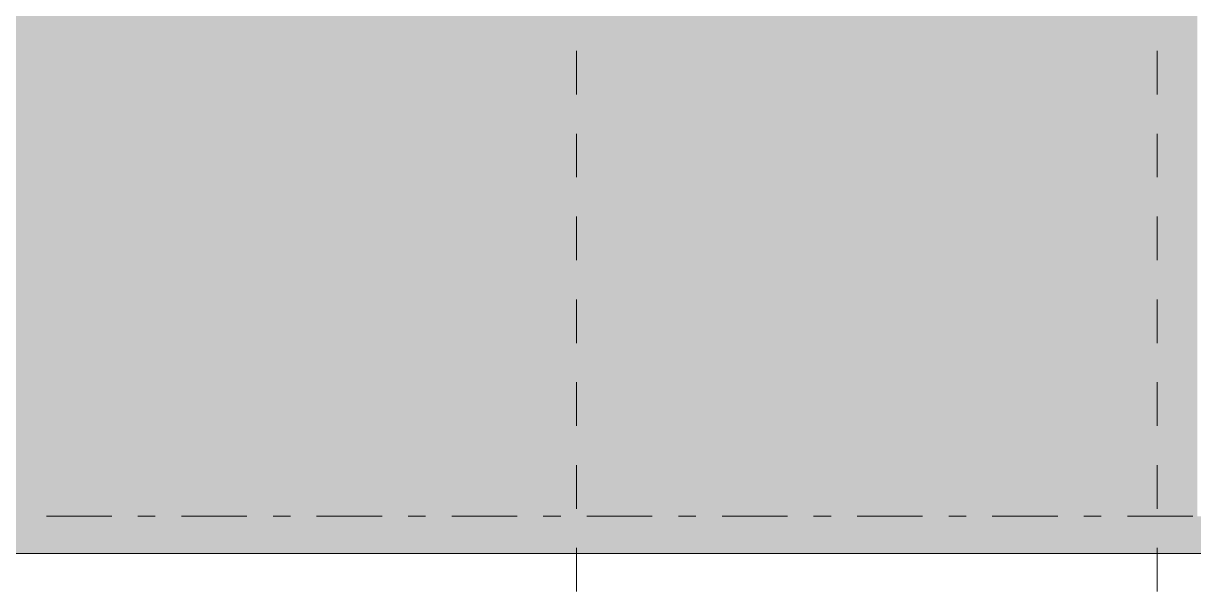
# Model space of a CAD drawing. Header units: millimetres. Extents: x 1499747 to 4230374, y -28481 to 441852.
# Drawn here: x 4137387 to 4146857, y 359120 to 363716 of the extents above; entities that cross this region are included whole.
import ezdxf

# ---------------------------------------------------------------- set-up
doc = ezdxf.new("R2010")
doc.units = ezdxf.units.MM
doc.header["$MEASUREMENT"] = 0
doc.layers.add('Чертеж и Рисунок', color=7, linetype='Continuous')

msp = doc.modelspace()

# ---------------------------------------------------------------- hatches: boundary and pattern name
at = {"layer": 'Чертеж и Рисунок', "linetype": 'Continuous', "lineweight": 0, "true_color": 0x7f7f7f}
for points in [[(4136912.74847, 363828.35626), (4136912.74847, 359728.35), (4137412.74924, 359728.35), (4137412.74924, 363828.35626)], [(4138475.25086, 363828.35626), (4137412.74924, 363828.35626), (4137412.74924, 363628.35595), (4141537.75554, 363628.35595), (4141537.75554, 363828.35626), (4140475.25392, 363828.35626), (4140450.25388, 363803.35622), (4140450.25388, 363828.35626), (4138500.2509, 363828.35626), (4138500.2509, 363803.35622)], [(4141537.75554, 363828.35626), (4141537.75554, 359728.35), (4142187.75653, 359728.35), (4142187.75653, 363828.35626)], [(4142187.75653, 363828.35626), (4142187.75653, 363628.35595), (4146237.76272, 363628.35595), (4146237.76272, 363828.35626)], [(4146237.76272, 363828.35626), (4146237.76272, 359728.35), (4146887.76371, 359728.35), (4146887.76371, 363828.35626)], [(4137412.74924, 363628.35595), (4137412.74924, 363428.35565), (4141537.75554, 363428.35565), (4141537.75554, 363628.35595)], [(4142187.75653, 363628.35595), (4142187.75653, 363428.35565), (4146237.76272, 363428.35565), (4146237.76272, 363628.35595)], [(4137412.74924, 363428.35565), (4137412.74924, 359728.35), (4141537.75554, 359728.35), (4141537.75554, 363428.35565)], [(4142187.75653, 359728.35), (4146237.76272, 359728.35), (4146237.76272, 363428.35565), (4142187.75653, 363428.35565)], [(4122812.72693, 359428.34954), (4157512.67995, 359428.34954), (4157512.67995, 359728.35), (4122812.72693, 359728.35)]]:
    msp.add_hatch(color=8, dxfattribs=at).paths.add_polyline_path(points)

# ---------------------------------------------------------------- linework, layer by layer
at = {"layer": 'Чертеж и Рисунок', "color": 8, "linetype": 'Continuous', "lineweight": 15}
for points in [[(4141862.75604, 363493.95575), (4141862.75604, 363141.15521)], [(4146562.76322, 363493.95575), (4146562.76322, 363141.15521)], [(4141862.75604, 362823.65472), (4141862.75604, 362470.85419)], [(4146562.76322, 362823.65472), (4146562.76322, 362470.85419)], [(4141862.75604, 362153.3537), (4141862.75604, 361800.65316)], [(4146562.76322, 362153.3537), (4146562.76322, 361800.65316)], [(4141862.75604, 361483.15268), (4141862.75604, 361130.35214)], [(4146562.76322, 361483.15268), (4146562.76322, 361130.35214)], [(4141862.75604, 360812.85165), (4141862.75604, 360460.05111)], [(4146562.76322, 360812.85165), (4146562.76322, 360460.05111)], [(4141862.75604, 360142.55063), (4141862.75604, 359789.75009)], [(4146562.76322, 360142.55063), (4146562.76322, 359789.75009)], [(4141862.75604, 359472.2496), (4141862.75604, 359119.54907)], [(4146562.76322, 359472.2496), (4146562.76322, 359119.54907)]]:
    msp.add_lwpolyline(points, dxfattribs=at)
at = {"layer": 'Чертеж и Рисунок', "color": 1, "linetype": 'Continuous', "lineweight": 0}
for points in [[(4137572.44948, 359728.35), (4138101.55029, 359728.35)], [(4138313.25061, 359728.35), (4138454.35083, 359728.35)], [(4138666.05115, 359728.35), (4139195.15196, 359728.35)], [(4139406.85228, 359728.35), (4139547.9525, 359728.35)], [(4139759.65282, 359728.35), (4140288.75363, 359728.35)], [(4140500.45395, 359728.35), (4140641.55417, 359728.35)], [(4140853.25449, 359728.35), (4141382.4553, 359728.35)], [(4141594.05563, 359728.35), (4141735.15584, 359728.35)], [(4141946.85616, 359728.35), (4142476.05697, 359728.35)], [(4142687.6573, 359728.35), (4142828.75751, 359728.35)], [(4143040.45784, 359728.35), (4143569.65864, 359728.35)], [(4143781.25897, 359728.35), (4143922.45918, 359728.35)], [(4144134.05951, 359728.35), (4144663.26031, 359728.35)], [(4144874.96064, 359728.35), (4145016.06085, 359728.35)], [(4145227.66118, 359728.35), (4145756.86199, 359728.35)], [(4145968.56231, 359728.35), (4146109.66252, 359728.35)], [(4146321.26285, 359728.35), (4146850.46366, 359728.35)]]:
    msp.add_lwpolyline(points, dxfattribs=at)
at = {"layer": 'Чертеж и Рисунок', "color": 123, "linetype": 'Continuous', "lineweight": 20, "true_color": 0x71cebe}
msp.add_lwpolyline([(4122812.72693, 359428.34954), (4157512.67995, 359428.34954)], dxfattribs=at)

doc.saveas('drawing.dxf')
